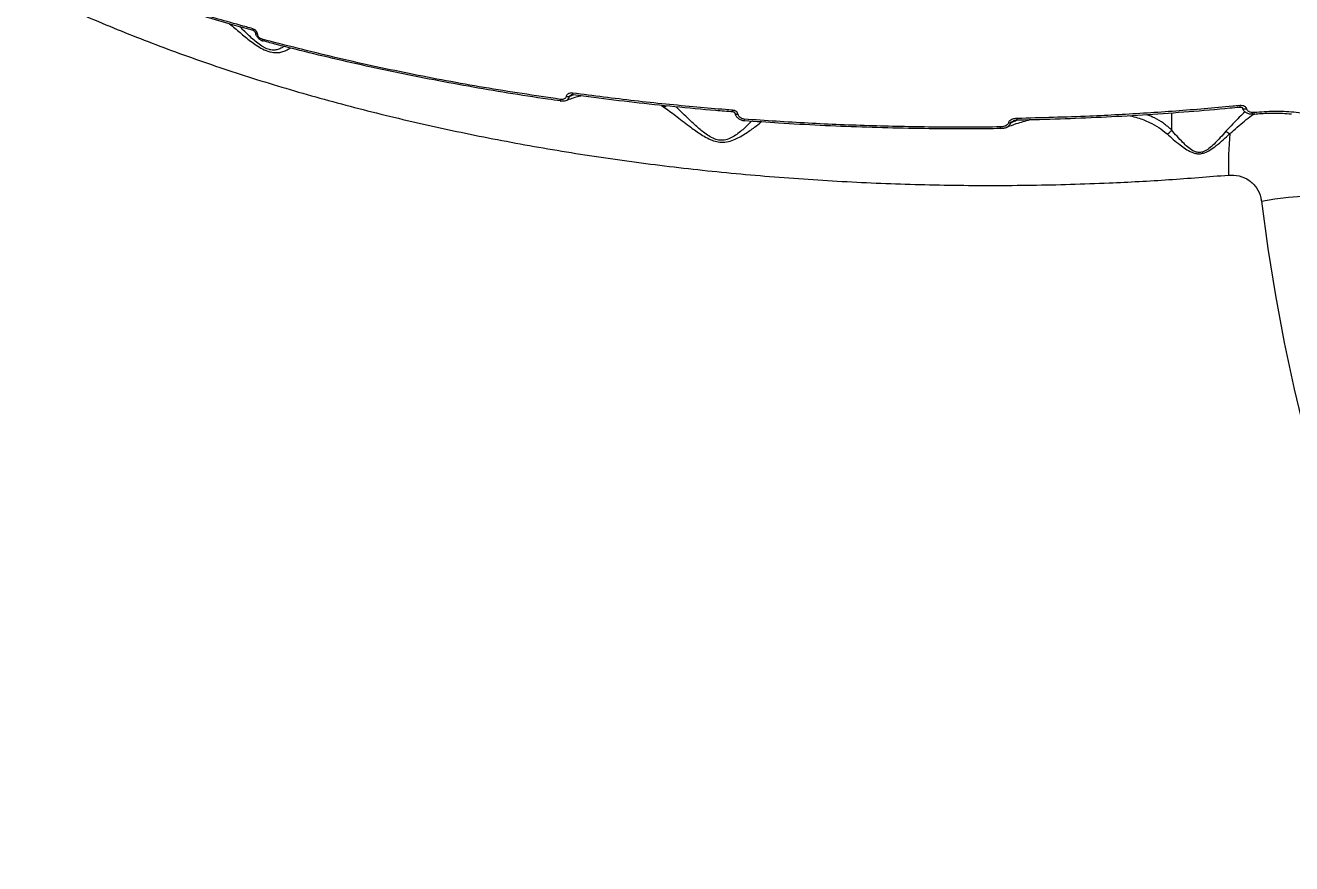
# Model space of a CAD drawing. Header units: millimetres. Extents: x -4781 to 5098, y -4410 to 4664.
# Drawn here: x -1839.2 to -1488, y -622.3 to -389.8 of the extents above; entities that cross this region are included whole.
import ezdxf

# ---------------------------------------------------------------- set-up
doc = ezdxf.new("R2010")
doc.units = ezdxf.units.MM
for name, color, linetype in [('DIKOM_ОБЪЕКТ', 7, 'Continuous'), ('DIKOM_РАЗМЕР_ЗОНА', 7, 'Continuous'), ('DIKOM_РАЗМЕР_ОБЪЕКТА', 7, 'Continuous')]:
    doc.layers.add(name, color=color, linetype=linetype)
doc.styles.add('style1', font='arial.ttf', dxfattribs={"width": 0.8})
doc.dimstyles.new('1-50', dxfattribs={"dimtxt": 300, "dimasz": 200, "dimexe": 100, "dimexo": 0, "dimgap": 100, "dimtad": 1, "dimtxsty": 'style1', "dimcen": 200, "dimclrd": 7, "dimclre": 7, "dimclrt": 7, "dimadec": 1, "dimazin": 2, "dimtfac": 1, "dimtmove": 0, "dimatfit": 2, "dimfxl": 0, "dimlwd": 25, "dimlwe": 18, "dimarcsym": 0})

# ---------------------------------------------------------------- blocks, each defined once
blk = doc.blocks.new('*D54')
at = {"layer": 'Defpoints', "color": 0, "transparency": 16777216}
for p in [(2534.93, 1098.4), (-3331.22, 763.4), (2534.93, -3200.56)]:
    blk.add_point(p, dxfattribs=at)
at = {"layer": 'DIKOM_РАЗМЕР_ОБЪЕКТА', "color": 7, "lineweight": 18, "transparency": 16777216}
for p, q in [((2534.93, 1098.4), (2534.93, -3300.56)), ((-3331.22, 763.4), (-3331.22, -3300.56))]:
    blk.add_line(p, q, dxfattribs=at)
at = {"layer": 'DIKOM_РАЗМЕР_ОБЪЕКТА', "color": 7, "lineweight": 25, "transparency": 16777216}
blk.add_line((-3131.22, -3200.56), (2334.93, -3200.56), dxfattribs=at)
at = {"layer": 'DIKOM_РАЗМЕР_ОБЪЕКТА', "color": 7, "transparency": 16777216}
for points in [[(-3131.22, -3167.23), (-3131.22, -3233.9), (-3331.22, -3200.56)], [(2334.93, -3167.23), (2334.93, -3233.9), (2534.93, -3200.56)]]:
    blk.add_solid(points, dxfattribs=at)
at = {"layer": 'DIKOM_РАЗМЕР_ОБЪЕКТА', "color": 7, "transparency": 16777216, "insert": (941.13, -2947.39), "char_height": 300, "attachment_point": 5, "style": 'style1'}
blk.add_mtext('5870', dxfattribs=at)
blk = doc.blocks.new('*D57')
at = {"layer": 'Defpoints', "color": 0, "transparency": 16777216}
for p in [(4034.06, 1180.11), (-4781.22, 856.14), (4034.06, -4310.06)]:
    blk.add_point(p, dxfattribs=at)
at = {"layer": 'DIKOM_РАЗМЕР_ЗОНА', "color": 7, "lineweight": 18, "transparency": 16777216}
for p, q in [((4034.06, 1180.11), (4034.06, -4410.06)), ((-4781.22, 856.14), (-4781.22, -4410.06))]:
    blk.add_line(p, q, dxfattribs=at)
at = {"layer": 'DIKOM_РАЗМЕР_ЗОНА', "color": 7, "lineweight": 25, "transparency": 16777216}
blk.add_line((-4581.22, -4310.06), (3834.06, -4310.06), dxfattribs=at)
at = {"layer": 'DIKOM_РАЗМЕР_ЗОНА', "color": 7, "transparency": 16777216}
for points in [[(-4581.22, -4276.72), (-4581.22, -4343.39), (-4781.22, -4310.06)], [(3834.06, -4276.72), (3834.06, -4343.39), (4034.06, -4310.06)]]:
    blk.add_solid(points, dxfattribs=at)
at = {"layer": 'DIKOM_РАЗМЕР_ЗОНА', "color": 7, "transparency": 16777216, "insert": (-1490.8, -4056.88), "char_height": 300, "attachment_point": 5, "style": 'style1'}
blk.add_mtext('8820', dxfattribs=at)

msp = doc.modelspace()

# ---------------------------------------------------------------- linework, layer by layer
at = {"layer": 'DIKOM_ОБЪЕКТ', "color": 7, "linetype": 'Continuous', "lineweight": 15}
for p, q in [((-1773.309, -394.195), (-1773.275, -394.201)), ((-1690.738, -410.863), (-1690.717, -410.862)), ((-1687.304, -409.115), (-1687.299, -409.115)), ((-1662.815, -412.033), (-1662.248, -412.401)), ((-1521.28, -418.895), (-1521.28, -414.169)), ((-1502.481, -412.598), (-1502.486, -412.598)), ((-1498.397, -414.017), (-1498.899, -414.025)), ((-1639.798, -416.341), (-1639.79, -416.339)), ((-1498.494, -414.515), (-1498.506, -414.514)), ((-1568.82, -418.506), (-1568.822, -418.504))]:
    msp.add_line(p, q, dxfattribs=at)
at = {"layer": 'DIKOM_ОБЪЕКТ', "color": 7, "linetype": 'Continuous', "lineweight": 15, "flags": 128}
for points in [[(-1776.16, -390.775), (-1776.15, -390.933), (-1776.123, -391.067), (-1776.08, -391.172), (-1776.022, -391.245), (-1775.951, -391.282), (-1775.951, -391.282)], [(-1775.363, -391.921), (-1775.363, -391.92), (-1775.365, -391.911)], [(-1774.838, -392.231), (-1775.005, -392.199), (-1775.145, -392.15), (-1775.254, -392.085), (-1775.328, -392.007), (-1775.363, -391.921)], [(-1773.51, -393.691), (-1773.501, -393.843), (-1773.476, -393.973), (-1773.437, -394.077), (-1773.384, -394.151), (-1773.319, -394.192), (-1773.309, -394.195)], [(-1690.86, -410.371), (-1690.856, -410.522), (-1690.842, -410.65), (-1690.819, -410.751), (-1690.789, -410.821), (-1690.752, -410.858), (-1690.738, -410.863)], [(-1687.428, -408.623), (-1687.423, -408.78), (-1687.408, -408.912), (-1687.384, -409.014), (-1687.353, -409.082), (-1687.314, -409.113), (-1687.304, -409.115)], [(-1641.502, -414.591), (-1641.733, -414.59), (-1641.941, -414.559), (-1642.116, -414.499), (-1642.245, -414.415), (-1642.323, -414.312), (-1642.341, -414.25)], [(-1502.393, -412.102), (-1502.396, -412.262), (-1502.406, -412.395), (-1502.423, -412.498), (-1502.446, -412.566), (-1502.474, -412.597), (-1502.481, -412.598)], [(-1500.461, -413.032), (-1500.741, -413.08), (-1501.013, -413.083), (-1501.256, -413.043), (-1501.45, -412.961), (-1501.58, -412.845), (-1501.619, -412.77)], [(-1498.899, -414.025), (-1498.942, -414.192), (-1498.99, -414.331), (-1499.043, -414.436), (-1499.098, -414.501), (-1499.153, -414.525), (-1499.159, -414.525)], [(-1496.401, -438.637), (-1492.653, -437.987), (-1488.863, -437.514), (-1485.065, -437.222), (-1481.296, -437.114), (-1477.589, -437.192), (-1473.977, -437.453), (-1470.494, -437.897), (-1467.172, -438.518), (-1464.041, -439.311), (-1461.129, -440.27), (-1458.463, -441.385), (-1456.067, -442.645), (-1453.963, -444.041), (-1452.171, -445.558), (-1450.706, -447.183)], [(-1496.401, -438.637), (-1494.643, -451.689), (-1492.537, -464.733), (-1490.086, -477.762), (-1487.291, -490.769), (-1484.154, -503.747), (-1480.675, -516.688), (-1476.858, -529.585), (-1472.703, -542.432), (-1468.214, -555.22), (-1463.393, -567.944), (-1458.243, -580.596), (-1452.765, -593.17), (-1446.965, -605.657), (-1440.843, -618.053)]]:
    msp.add_lwpolyline(points, dxfattribs=at)
at = {"layer": 'DIKOM_ОБЪЕКТ', "color": 7, "linetype": 'Continuous', "lineweight": 15}
for centre, radius, start, end in [((-1688.753, -407.99), 1.589, 254.18956, 287.08531), ((-1642.403, -413.513), 0.697, 167.80483, 209.30047), ((-1499.026, -414.153), 0.644, 325.80894, 12.25736), ((-1639.091, -415.994), 0.788, 169.65573, 206.1342), ((-1566.382, -415.354), 1.551, 263.03632, 285.87027), ((-1566.516, -415.822), 2.373, 351.86444, 3.69387), ((-1572.683, -418.16), 3.879, 354.87578, 2.10934), ((-1503.837, -416.512), 3.607, 228.38941, 249.03796), ((-1393.61, -429.828), 111.96, 174.90223, 180.78406)]:
    msp.add_arc(centre, radius, start, end, dxfattribs=at)
for points, knots in [([(-1817.948, -707.471), (-1819.173, -705.37), (-1823.506, -697.939), (-1830.725, -685.072), (-1839.521, -668.84), (-1848.02, -652.49), (-1856.229, -636.034), (-1864.144, -619.476), (-1871.763, -602.82), (-1879.083, -586.071), (-1886.104, -569.236), (-1892.823, -552.317), (-1899.238, -535.321), (-1905.348, -518.251), (-1911.152, -501.113), (-1916.647, -483.913), (-1921.834, -466.654), (-1926.71, -449.342), (-1931.275, -431.982), (-1935.528, -414.578), (-1939.467, -397.136), (-1943.093, -379.66), (-1946.403, -362.156), (-1949.402, -344.627), (-1952.071, -327.079), (-1954.174, -311.714), (-1955.256, -302.189), (-1955.672, -298.528)], [0, 0, 0, 0, 0.01657944, 0.05865922, 0.10071695, 0.14273662, 0.18471864, 0.22666108, 0.26856308, 0.31042511, 0.35224491, 0.39402195, 0.43575695, 0.4774485, 0.51909689, 0.56069985, 0.60225961, 0.64377424, 0.68524513, 0.72667142, 0.76805262, 0.80938914, 0.85068258, 0.89193249, 0.93313843, 0.97430225, 1, 1, 1, 1]), ([(-1908.339, -334.732), (-1907.049, -335.912), (-1902.234, -340.316), (-1892.844, -347.612), (-1880.204, -356.585), (-1866.52, -365.152), (-1851.919, -373.335), (-1836.435, -381.103), (-1820.147, -388.423), (-1803.129, -395.26), (-1785.418, -401.594), (-1767.03, -407.401), (-1748.006, -412.684), (-1728.422, -417.429), (-1708.369, -421.615), (-1687.94, -425.224), (-1667.178, -428.241), (-1646.111, -430.65), (-1624.779, -432.458), (-1603.267, -433.664), (-1581.676, -434.265), (-1560.103, -434.26), (-1540.214, -433.677), (-1522.024, -432.705), (-1511.048, -431.809), (-1505.56, -431.361)], [0, 0, 0, 0, 0.016667, 0.0622094, 0.1076088, 0.1530401, 0.1986142, 0.2442608, 0.289908, 0.3354825, 0.3809142, 0.426419, 0.4720663, 0.5177872, 0.5635076, 0.609156, 0.6546616, 0.7002791, 0.7460386, 0.7918718, 0.8377047, 0.8834657, 0.9290835, 0.9645417, 1, 1, 1, 1]), ([(-1776.16, -390.775), (-1776.749, -390.615), (-1779.694, -389.81), (-1786.912, -387.775), (-1797.702, -384.555), (-1805.953, -381.834), (-1810.081, -380.472)], [0, 0, 0, 0, 0.0507699, 0.2538503, 0.6266957, 1, 1, 1, 1]), ([(-1775.949, -391.274), (-1776.402, -391.154), (-1780.28, -390.128), (-1787.452, -388.056), (-1797.427, -385.043), (-1804.887, -382.672), (-1808.967, -381.271), (-1809.838, -380.972)], [0, 0, 0, 0, 0.0388578, 0.3322932, 0.6263647, 0.9201836, 1, 1, 1, 1]), ([(-1782.603, -389.41), (-1781.632, -390.216), (-1779.747, -391.781), (-1777.253, -393.858), (-1775.156, -395.396), (-1773.379, -396.492), (-1771.309, -397.332), (-1769.459, -397.476), (-1768.026, -397.223), (-1766.732, -396.797), (-1766.08, -396.37), (-1765.699, -396.121)], [0, 0, 0, 0, 0.1744321, 0.3386321, 0.4220423, 0.5078139, 0.6051365, 0.7178544, 0.7992998, 0.8826647, 1, 1, 1, 1]), ([(-1767.494, -395.668), (-1767.554, -395.722), (-1767.843, -395.98), (-1768.598, -396.341), (-1769.685, -396.698), (-1770.739, -396.727), (-1771.84, -396.508), (-1772.595, -396.207), (-1773.68, -395.61), (-1774.785, -394.837), (-1776.608, -393.273), (-1778.242, -391.674), (-1779.37, -390.563), (-1779.706, -390.232)], [0, 0, 0, 0, 0.0273926, 0.1314811, 0.2351876, 0.3387801, 0.370473, 0.4637265, 0.4858806, 0.5907049, 0.6962506, 0.9095024, 1, 1, 1, 1]), ([(-1774.838, -392.231), (-1774.844, -392.197), (-1774.876, -392.015), (-1775.007, -391.677), (-1775.311, -391.27), (-1775.71, -390.94), (-1776.01, -390.83), (-1776.16, -390.775)], [0, 0, 0, 0, 0.0535846, 0.2897943, 0.5263223, 0.7631143, 1, 1, 1, 1]), ([(-1775.367, -391.912), (-1775.37, -391.893), (-1775.375, -391.845), (-1775.429, -391.715), (-1775.525, -391.574), (-1775.651, -391.443), (-1775.794, -391.343), (-1775.906, -391.293), (-1775.945, -391.285), (-1775.953, -391.283)], [0, 0, 0, 0, 0.1168928, 0.2955184, 0.4532366, 0.6162762, 0.7884626, 0.9597101, 1, 1, 1, 1]), ([(-1773.306, -394.184), (-1773.349, -394.176), (-1773.662, -394.115), (-1774.222, -393.796), (-1774.863, -393.178), (-1775.261, -392.505), (-1775.313, -392.065), (-1775.33, -391.916)], [0, 0, 0, 0, 0.042008, 0.3045484, 0.5762377, 0.856563, 1, 1, 1, 1]), ([(-1773.51, -393.691), (-1773.66, -393.637), (-1773.961, -393.527), (-1774.363, -393.197), (-1774.668, -392.789), (-1774.802, -392.449), (-1774.833, -392.265), (-1774.838, -392.231)], [0, 0, 0, 0, 0.2364249, 0.4726165, 0.7091786, 0.9457224, 1, 1, 1, 1]), ([(-1690.86, -410.371), (-1697.938, -409.312), (-1712.094, -407.194), (-1732.948, -403.27), (-1753.512, -398.845), (-1766.844, -395.409), (-1773.51, -393.691)], [0, 0, 0, 0, 0.2485944, 0.4971912, 0.7485982, 1, 1, 1, 1]), ([(-1690.711, -410.815), (-1691.912, -410.65), (-1696.831, -409.973), (-1705.387, -408.626), (-1716.367, -406.771), (-1727.247, -404.751), (-1738.021, -402.58), (-1748.682, -400.259), (-1759.205, -397.779), (-1767.402, -395.743), (-1772.037, -394.483), (-1773.262, -394.15)], [0, 0, 0, 0, 0.04199126, 0.17196813, 0.30205942, 0.43224257, 0.56248403, 0.69275691, 0.82302298, 0.95325038, 1, 1, 1, 1]), ([(-1689.186, -409.519), (-1689.221, -409.638), (-1689.29, -409.875), (-1689.569, -410.146), (-1689.957, -410.334), (-1690.406, -410.412), (-1690.723, -410.384), (-1690.86, -410.371)], [0, 0, 0, 0, 0.188987, 0.3774991, 0.579154, 0.8164703, 1, 1, 1, 1]), ([(-1689.294, -410.724), (-1689.308, -410.732), (-1689.551, -410.861), (-1690.055, -410.922), (-1690.527, -410.864), (-1690.735, -410.838)], [0, 0, 0, 0, 0.0354025, 0.5741474, 1, 1, 1, 1]), ([(-1689.299, -410.723), (-1689.141, -410.654), (-1688.81, -410.509), (-1688.442, -410.088), (-1688.339, -409.704), (-1688.286, -409.509)], [0, 0, 0, 0, 0.31083613, 0.65095664, 1, 1, 1, 1]), ([(-1685.031, -409.402), (-1685.111, -409.419), (-1686.236, -409.661), (-1687.663, -410.102), (-1689.014, -410.631), (-1689.292, -410.74)], [0, 0, 0, 0, 0.05762, 0.8062482, 1, 1, 1, 1]), ([(-1687.428, -408.623), (-1687.572, -408.611), (-1687.906, -408.583), (-1688.38, -408.669), (-1688.787, -408.871), (-1689.078, -409.152), (-1689.15, -409.397), (-1689.186, -409.519)], [0, 0, 0, 0, 0.1825124, 0.423769, 0.6274819, 0.8134797, 1, 1, 1, 1]), ([(-1688.286, -409.509), (-1688.165, -409.459), (-1687.855, -409.328), (-1687.545, -409.199), (-1687.356, -409.12)], [0, 0, 0, 0, 0.3887135, 1, 1, 1, 1]), ([(-1688.286, -409.509), (-1688.274, -409.482), (-1688.254, -409.433), (-1688.17, -409.34), (-1688.041, -409.245), (-1687.917, -409.192), (-1687.858, -409.167)], [0, 0, 0, 0, 0.1716631, 0.29795, 0.6661268, 1, 1, 1, 1]), ([(-1687.306, -409.127), (-1687.366, -409.116), (-1687.531, -409.086), (-1687.735, -409.116), (-1687.826, -409.154), (-1687.858, -409.167)], [0, 0, 0, 0, 0.2707812, 0.7459812, 1, 1, 1, 1]), ([(-1643.084, -413.366), (-1643.743, -413.313), (-1647.038, -413.053), (-1656.125, -412.269), (-1670.3, -410.844), (-1681.715, -409.364), (-1687.428, -408.623)], [0, 0, 0, 0, 0.0441401, 0.2207165, 0.6100133, 1, 1, 1, 1]), ([(-1643.006, -413.833), (-1644.586, -413.714), (-1649.971, -413.309), (-1659.104, -412.451), (-1670.377, -411.254), (-1679.775, -410.134), (-1685.383, -409.358), (-1687.296, -409.094)], [0, 0, 0, 0, 0.105807, 0.3607706, 0.6151377, 0.8687151, 1, 1, 1, 1]), ([(-1662.248, -412.401), (-1662.206, -412.398), (-1661.941, -412.376), (-1661.67, -412.269), (-1661.441, -412.179)], [0, 0, 0, 0, 0.1571165, 1, 1, 1, 1]), ([(-1662.248, -412.401), (-1661.149, -413.2), (-1658.926, -414.815), (-1655.536, -417.472), (-1652.71, -419.548), (-1650.59, -420.866), (-1648.875, -421.709), (-1647.024, -422.238), (-1645.057, -422.288), (-1643.21, -421.82), (-1640.934, -420.796), (-1638.539, -419.252), (-1636.424, -417.693), (-1635.426, -416.891), (-1635.102, -416.63)], [0, 0, 0, 0, 0.1466048, 0.2965567, 0.3966206, 0.4473778, 0.499333, 0.5453185, 0.5917672, 0.6496674, 0.7052854, 0.8224355, 0.942266, 1, 1, 1, 1]), ([(-1637.863, -416.437), (-1638.444, -417.039), (-1639.693, -418.333), (-1641.688, -419.991), (-1643.657, -421.175), (-1645.178, -421.713), (-1646.377, -421.735), (-1647.417, -421.582), (-1648.611, -421.176), (-1650.087, -420.298), (-1651.916, -418.889), (-1654.352, -416.68), (-1656.786, -414.309), (-1658.253, -412.927), (-1658.749, -412.46)], [0, 0, 0, 0, 0.123387, 0.2650744, 0.3291588, 0.3932316, 0.435184, 0.4429002, 0.4925574, 0.5510453, 0.6099381, 0.7288416, 0.9083232, 1, 1, 1, 1]), ([(-1641.502, -414.591), (-1641.547, -414.442), (-1641.64, -414.136), (-1642.014, -413.746), (-1642.512, -413.458), (-1642.894, -413.396), (-1643.084, -413.366)], [0, 0, 0, 0, 0.2338312, 0.482483, 0.7413067, 1, 1, 1, 1]), ([(-1642.343, -414.249), (-1642.344, -414.241), (-1642.347, -414.223), (-1642.396, -414.139), (-1642.503, -414.033), (-1642.665, -413.938), (-1642.845, -413.872), (-1642.963, -413.864), (-1643.013, -413.86)], [0, 0, 0, 0, 0.1570001, 0.315274, 0.4815932, 0.6632527, 0.8565263, 1, 1, 1, 1]), ([(-1639.797, -416.33), (-1639.847, -416.329), (-1640.207, -416.323), (-1640.878, -416.102), (-1641.637, -415.599), (-1642.158, -414.945), (-1642.271, -414.467), (-1642.322, -414.253)], [0, 0, 0, 0, 0.0427749, 0.3034691, 0.5741953, 0.8084768, 1, 1, 1, 1]), ([(-1502.487, -412.581), (-1503.367, -412.671), (-1508.026, -413.146), (-1516.513, -413.847), (-1527.926, -414.674), (-1539.352, -415.327), (-1550.794, -415.805), (-1559.067, -416.073), (-1563.531, -416.135), (-1564.167, -416.144)], [0, 0, 0, 0, 0.04331, 0.2293387, 0.4149252, 0.5998582, 0.7843603, 0.9692686, 1, 1, 1, 1]), ([(-1502.393, -412.102), (-1503.048, -412.165), (-1506.325, -412.48), (-1514.871, -413.241), (-1528.082, -414.215), (-1545.387, -415.173), (-1557.434, -415.491), (-1564.148, -415.669)], [0, 0, 0, 0, 0.03215675, 0.16079202, 0.41828316, 0.6757744, 1, 1, 1, 1]), ([(-1500.924, -413.858), (-1501.454, -414.332), (-1503.113, -415.817), (-1504.969, -417.835), (-1506.232, -419.209)], [0, 0, 0, 0, 0.31919258, 1, 1, 1, 1]), ([(-1501.616, -412.774), (-1501.617, -412.772), (-1501.619, -412.768), (-1501.697, -412.708), (-1501.851, -412.645), (-1502.116, -412.584), (-1502.346, -412.594), (-1502.483, -412.6)], [0, 0, 0, 0, 0.11282694, 0.25658791, 0.42823179, 0.66068729, 1, 1, 1, 1]), ([(-1500.461, -413.032), (-1500.471, -412.992), (-1500.51, -412.835), (-1500.681, -412.568), (-1501.073, -412.28), (-1501.667, -412.084), (-1502.143, -412.096), (-1502.393, -412.102)], [0, 0, 0, 0, 0.0578598, 0.2243836, 0.4299447, 0.7004591, 1, 1, 1, 1]), ([(-1499.159, -414.512), (-1499.256, -414.508), (-1499.666, -414.49), (-1500.32, -414.288), (-1501.01, -413.853), (-1501.47, -413.312), (-1501.567, -412.897), (-1501.607, -412.723)], [0, 0, 0, 0, 0.08757921, 0.36763314, 0.61270975, 0.83825499, 1, 1, 1, 1]), ([(-1498.899, -414.025), (-1499.141, -413.991), (-1499.582, -413.928), (-1500.079, -413.65), (-1500.366, -413.34), (-1500.434, -413.12), (-1500.461, -413.032)], [0, 0, 0, 0, 0.3466707, 0.6311979, 0.8512069, 1, 1, 1, 1]), ([(-1488.068, -414.493), (-1488.899, -414.423), (-1490.998, -414.246), (-1494.44, -414.279), (-1497.096, -414.373), (-1498.453, -414.545), (-1498.501, -414.552)], [0, 0, 0, 0, 0.2431718, 0.6145282, 0.9863471, 1, 1, 1, 1]), ([(-1453.635, -434.001), (-1454.623, -432.397), (-1456.445, -429.441), (-1459.886, -425.681), (-1463.558, -422.524), (-1467.666, -419.819), (-1472.159, -417.594), (-1476.975, -415.853), (-1482.065, -414.601), (-1487.38, -413.879), (-1492.843, -413.625), (-1496.548, -413.886), (-1498.397, -414.017)], [0, 0, 0, 0, 0.1166819, 0.2150868, 0.3138001, 0.412204, 0.5100625, 0.6082277, 0.7060861, 0.8039539, 0.9021323, 1, 1, 1, 1]), ([(-1639.866, -415.852), (-1640.062, -415.821), (-1640.456, -415.759), (-1640.971, -415.461), (-1641.358, -415.06), (-1641.455, -414.743), (-1641.502, -414.591)], [0, 0, 0, 0, 0.2583403, 0.5168244, 0.7678049, 1, 1, 1, 1]), ([(-1568.807, -418.017), (-1574.724, -418.059), (-1586.559, -418.141), (-1604.345, -417.769), (-1622.137, -417.062), (-1633.956, -416.255), (-1639.866, -415.852)], [0, 0, 0, 0, 0.2490998, 0.4982, 0.7490986, 1, 1, 1, 1]), ([(-1568.822, -418.463), (-1570.091, -418.484), (-1575.205, -418.569), (-1584.176, -418.555), (-1595.726, -418.414), (-1607.271, -418.101), (-1618.796, -417.625), (-1629.642, -417.038), (-1636.623, -416.533), (-1639.787, -416.304)], [0, 0, 0, 0, 0.0534905, 0.2157031, 0.3780331, 0.5404409, 0.7028899, 0.8653408, 1, 1, 1, 1]), ([(-1566.57, -416.894), (-1566.604, -417.002), (-1566.671, -417.218), (-1566.98, -417.528), (-1567.536, -417.836), (-1568.197, -417.991), (-1568.661, -418.011), (-1568.807, -418.017)], [0, 0, 0, 0, 0.1389297, 0.2768272, 0.4966383, 0.8418734, 1, 1, 1, 1]), ([(-1560.648, -416.07), (-1561.923, -416.42), (-1564.103, -417.02), (-1566.307, -417.838), (-1567.222, -418.177)], [0, 0, 0, 0, 0.5847264, 1, 1, 1, 1]), ([(-1567.216, -418.201), (-1567.178, -418.194), (-1566.868, -418.135), (-1566.488, -417.824), (-1566.091, -417.365), (-1566.003, -417.023), (-1565.958, -416.846)], [0, 0, 0, 0, 0.0559676, 0.4500741, 0.716552, 1, 1, 1, 1]), ([(-1564.148, -415.669), (-1564.308, -415.677), (-1564.814, -415.703), (-1565.536, -415.883), (-1566.134, -416.223), (-1566.463, -416.555), (-1566.534, -416.78), (-1566.57, -416.894)], [0, 0, 0, 0, 0.1605451, 0.5081603, 0.7319478, 0.8654164, 1, 1, 1, 1]), ([(-1565.958, -416.846), (-1565.793, -416.776), (-1565.26, -416.551), (-1564.729, -416.326), (-1564.361, -416.17)], [0, 0, 0, 0, 0.3085221, 1, 1, 1, 1]), ([(-1565.958, -416.846), (-1565.947, -416.823), (-1565.923, -416.774), (-1565.826, -416.678), (-1565.612, -416.529), (-1565.407, -416.435), (-1565.27, -416.372)], [0, 0, 0, 0, 0.0915964, 0.1964055, 0.4601791, 1, 1, 1, 1]), ([(-1564.168, -416.177), (-1564.243, -416.173), (-1564.571, -416.155), (-1564.964, -416.238), (-1565.224, -416.359), (-1565.266, -416.379)], [0, 0, 0, 0, 0.1991031, 0.8691477, 1, 1, 1, 1]), ([(-1532.778, -414.922), (-1532.093, -415.087), (-1530.229, -415.536), (-1527.589, -416.618), (-1524.835, -418.086), (-1523.331, -419.316), (-1522.575, -419.935)], [0, 0, 0, 0, 0.1802464, 0.490157, 0.7439268, 1, 1, 1, 1]), ([(-1521.28, -418.895), (-1522.022, -418.244), (-1523.505, -416.942), (-1525.813, -415.525), (-1527.443, -414.919), (-1528.147, -414.657)], [0, 0, 0, 0, 0.3621248, 0.7244477, 1, 1, 1, 1]), ([(-1505.127, -419.88), (-1503.772, -418.667), (-1501.717, -416.827), (-1499.574, -415.176), (-1498.8, -414.635), (-1498.636, -414.521)], [0, 0, 0, 0, 0.6043292, 0.9162096, 1, 1, 1, 1]), ([(-1498.329, -414.496), (-1498.482, -414.516), (-1498.76, -414.554), (-1499.031, -414.51), (-1499.154, -414.49)], [0, 0, 0, 0, 0.5473581, 1, 1, 1, 1]), ([(-1567.206, -418.21), (-1567.233, -418.223), (-1567.532, -418.368), (-1568.088, -418.475), (-1568.607, -418.479), (-1568.82, -418.48)], [0, 0, 0, 0, 0.0557301, 0.6109049, 1, 1, 1, 1]), ([(-1522.575, -419.935), (-1522.537, -419.917), (-1522.294, -419.809), (-1521.814, -419.514), (-1521.471, -419.121), (-1521.283, -418.906)], [0, 0, 0, 0, 0.0794597, 0.4970667, 1, 1, 1, 1]), ([(-1522.575, -419.935), (-1521.427, -420.956), (-1519.874, -422.337), (-1517.48, -424.096), (-1515.981, -424.979), (-1514.516, -425.453), (-1513.257, -425.483), (-1511.937, -425.151), (-1510.463, -424.354), (-1508.036, -422.539), (-1506.348, -420.996), (-1505.127, -419.88)], [0, 0, 0, 0, 0.2657837, 0.3593709, 0.4542998, 0.5177475, 0.5632799, 0.6085658, 0.6803123, 0.7688631, 1, 1, 1, 1]), ([(-1521.283, -418.906), (-1521.283, -418.906), (-1521.281, -418.903), (-1521.28, -418.899), (-1521.28, -418.896), (-1521.28, -418.895)], [0, 0, 0, 0, 0.2428593, 0.5568099, 1, 1, 1, 1]), ([(-1506.232, -419.209), (-1507.282, -420.396), (-1508.723, -422.027), (-1510.825, -423.953), (-1512.097, -424.796), (-1513.264, -425.144), (-1514.38, -425.082), (-1515.646, -424.525), (-1516.941, -423.562), (-1518.96, -421.587), (-1520.358, -420.003), (-1521.282, -418.908), (-1521.283, -418.906)], [0, 0, 0, 0, 0.2369832, 0.3252806, 0.393817, 0.4351322, 0.4764522, 0.5364547, 0.6308551, 0.7257776, 0.9996817, 1, 1, 1, 1]), ([(-1505.56, -431.361), (-1504.526, -431.372), (-1502.424, -431.395), (-1499.671, -432.743), (-1497.607, -434.864), (-1496.661, -436.992), (-1496.454, -438.306), (-1496.401, -438.637)], [0, 0, 0, 0, 0.2187079, 0.4447802, 0.6794084, 0.9192048, 1, 1, 1, 1]), ([(-1700.141, -826.669), (-1696.301, -826.986), (-1688.607, -827.621), (-1676.038, -827.616), (-1662.766, -826.92), (-1648.778, -825.47), (-1634.159, -823.288), (-1618.943, -820.37), (-1603.144, -816.709), (-1586.801, -812.325), (-1569.969, -807.238), (-1552.726, -801.473), (-1535.154, -795.058), (-1517.298, -788.004), (-1499.184, -780.311), (-1480.845, -772.004), (-1462.346, -763.116), (-1443.771, -753.691), (-1425.206, -743.773), (-1406.7, -733.381), (-1388.284, -722.525), (-1369.987, -711.232), (-1351.874, -699.546), (-1334.027, -687.524), (-1316.53, -675.22), (-1299.426, -662.663), (-1282.751, -649.867), (-1266.525, -636.859), (-1250.807, -623.692), (-1235.669, -610.427), (-1221.176, -597.128), (-1208.418, -584.821), (-1197.211, -573.532), (-1190.772, -566.697), (-1187.553, -563.279)], [0, 0, 0, 0, 0.03155663, 0.06321286, 0.0949197, 0.12662656, 0.15828294, 0.18983941, 0.22139713, 0.25305436, 0.28476196, 0.31646992, 0.34812713, 0.37968505, 0.41126502, 0.44294433, 0.47467424, 0.50640413, 0.53808345, 0.56966396, 0.60129519, 0.63302521, 0.66480636, 0.69658742, 0.72831845, 0.75995011, 0.79165926, 0.82346749, 0.85532685, 0.88718615, 0.91899504, 0.9507048, 0.97535237, 1, 1, 1, 1])]:
    msp.add_open_spline(points, degree=3, knots=knots, dxfattribs=at)

# ---------------------------------------------------------------- dimensions: what is measured, and where the dimension line sits
at = {"layer": 'DIKOM_РАЗМЕР_ЗОНА'}
dim = msp.add_linear_dim(base=(4034.06, -4310.056), p1=(-4781.222, 856.139), p2=(4034.06, 1180.105), text='8820', dimstyle='1-50', dxfattribs=at)
dim.commit()
dim.dimension.update_dxf_attribs({"geometry": '*D57', "text_midpoint": (-1490.8, -4310.056), "dimtype": 160})
at = {"layer": 'DIKOM_РАЗМЕР_ОБЪЕКТА'}
dim = msp.add_linear_dim(base=(2534.928, -3200.563), p1=(-3331.222, 763.397), p2=(2534.928, 1098.401), text='5870', dimstyle='1-50', dxfattribs=at)
dim.commit()
dim.dimension.update_dxf_attribs({"geometry": '*D54', "text_midpoint": (941.132, -3200.563), "dimtype": 160})

doc.saveas('drawing.dxf')
